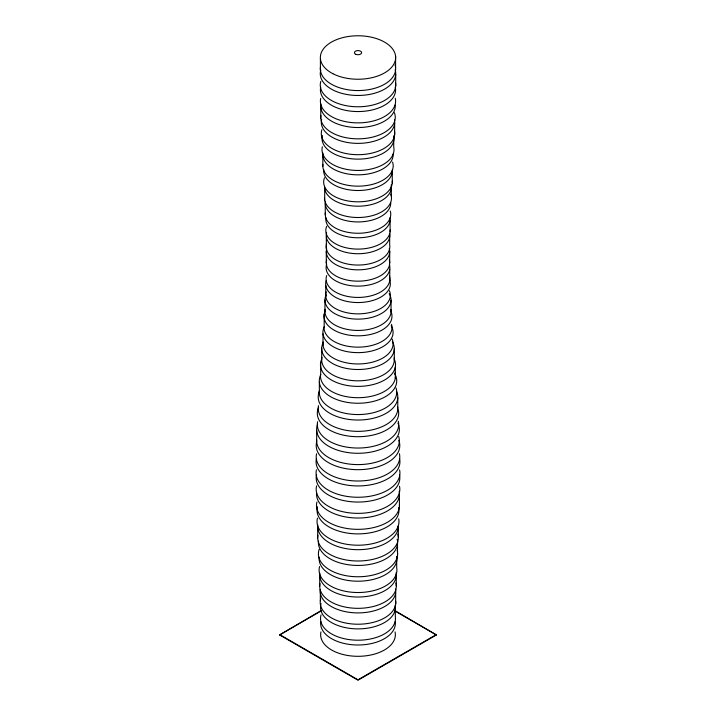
<?xml version="1.0" encoding="UTF-8"?>
<svg xmlns="http://www.w3.org/2000/svg" width="716" height="716" viewBox="0 0 716 716"><rect width="100%" height="100%" fill="white"/><g stroke="black" fill="none" stroke-linecap="round" stroke-linejoin="round"><path stroke-width="1.07" d="M394.776 610.515L436.402 634.94L358 680.2L279.598 634.94L321.224 610.515M279.598 634.94L321.224 610.909M279.598 634.546L358 679.806L436.402 634.546M394.776 610.909L436.402 634.94M399.421 495.382L399.421 506.704M398.302 537.161L398.302 525.848A40.32 23.279 0 0 1 357.221 549.682A40.32 23.279 0 0 1 317.761 524.944M397.783 397.765L397.783 409.078M397.514 544.106L397.514 555.428M396.279 574.644L396.279 585.965M395.706 74.482L395.706 85.804M395.599 56.331L395.599 67.653M395.671 592.812L395.671 604.125M395.304 367.093L395.304 378.415M394.659 123.224L394.659 134.545M394.292 348.943L394.292 360.255M392.261 171.903L392.261 183.224M391.294 184.755L391.294 196.077M391.052 300.165L391.052 311.487M390.095 220.564L390.095 231.877M389.772 269.279L389.772 280.6M389.719 251.432L389.719 262.754M326.326 237.139L326.326 248.461M326.281 251.638L326.281 262.96M325.771 285.451L325.771 296.773M325.252 203.362L325.252 214.684M324.948 299.915L324.948 311.236M324.706 188.961L324.706 200.283M324.178 314.297L324.178 325.61A33.983 19.618 0 0 0 359.128 347.144A33.983 19.618 0 0 0 391.536 324.321M323.005 333.853L323.005 345.166M322.835 155.13L322.835 166.443M321.708 348.155L321.708 359.477M320.777 106.917L320.777 118.23M320.696 362.341L320.696 373.663A37.536 21.668 0 0 0 358.788 397.702A37.536 21.668 0 0 0 395.098 372.759M320.401 58.685L320.401 69.998M320.329 600.679L320.329 589.357A37.787 21.82 0 0 0 358.313 612.905A37.787 21.82 0 0 0 395.617 589M319.721 575.181L319.721 586.502M319.345 382.237L319.345 393.558M317.698 526.976L317.698 538.289M316.678 430.549L316.678 441.87M395.008 64.825A37.653 21.74 0 0 1 360.032 90.529A37.653 21.74 0 0 1 320.464 67.152M395.572 82.958A37.733 21.784 0 0 1 356.595 106.765A37.733 21.784 0 0 1 320.795 81.347M395.116 69.747A37.733 21.784 0 0 1 358.251 95.461A37.733 21.784 0 0 1 320.795 70.034M395.268 98.28A37.608 21.713 0 0 1 358.09 122.875A37.608 21.713 0 0 1 320.705 98.378M395.268 86.958A37.608 21.713 0 0 1 358.09 111.553A37.608 21.713 0 0 1 320.705 87.066M394.382 112.707A37.25 21.507 0 0 1 360.381 138.797A37.25 21.507 0 0 1 320.893 115.419M395.223 105.109A37.25 21.507 0 0 1 357.123 127.52A37.25 21.507 0 0 1 320.893 104.106M394.489 131.216A36.704 21.194 0 0 1 356.675 154.683A36.704 21.194 0 0 1 321.887 129.703M394.489 119.903A36.704 21.194 0 0 1 357.481 143.37A36.704 21.194 0 0 1 321.636 119.304M322.352 146.753A35.997 20.782 0 0 0 357.651 170.453A35.997 20.782 0 0 0 393.737 147.156L393.737 135.843A35.997 20.782 0 0 1 357.651 159.131A35.997 20.782 0 0 1 322.352 135.44M392.574 162.058A35.182 20.317 0 0 1 359.978 186.124A35.182 20.317 0 0 1 322.916 164.322M393.165 153.913A35.182 20.317 0 0 1 357.212 174.829A35.182 20.317 0 0 1 322.916 153M392.296 181.157A34.323 19.815 0 0 1 354.993 201.751A34.323 19.815 0 0 1 324.491 177.711M392.296 169.835A34.323 19.815 0 0 1 357.687 190.51A34.323 19.815 0 0 1 323.739 169.468M390.73 194.081A33.491 19.341 0 0 1 361.643 217.395A33.491 19.341 0 0 1 324.509 198.26M391.437 185.757A33.491 19.341 0 0 1 359.029 206.19A33.491 19.341 0 0 1 324.509 186.948M390.256 211.05A32.757 18.911 0 0 1 359.441 233.237A32.757 18.911 0 0 1 325.368 212.706M390.748 202.691A32.757 18.911 0 0 1 356.872 221.924A32.757 18.911 0 0 1 325.368 201.384M390.166 229.934A32.184 18.58 0 0 1 354.787 249.007A32.184 18.58 0 0 1 326.675 226.265M390.068 217.646A32.184 18.58 0 0 1 358.161 237.775A32.184 18.58 0 0 1 325.905 217.834M326.612 243.673A31.826 18.374 0 0 0 356.917 265.045A31.826 18.374 0 0 0 389.674 244.908L389.674 233.586A31.826 18.374 0 0 1 356.917 253.724A31.826 18.374 0 0 1 326.612 232.351M389.298 259.881A31.719 18.312 0 0 1 358.179 281.164A31.719 18.312 0 0 1 326.648 260.087M389.298 248.568A31.719 18.312 0 0 1 358.179 269.843A31.719 18.312 0 0 1 326.648 248.765M389.397 275.794A31.889 18.41 0 0 1 357.776 297.435A31.889 18.41 0 0 1 326.684 275.544M389.397 264.481A31.889 18.41 0 0 1 357.776 286.114A31.889 18.41 0 0 1 326.684 264.222M389.397 290.714A32.345 18.67 0 0 1 359.056 313.85A32.345 18.67 0 0 1 326.165 291.904M389.397 279.401A32.345 18.67 0 0 1 359.056 302.537A32.345 18.67 0 0 1 326.165 280.582M390.891 309.491A33.052 19.081 0 0 1 357.785 330.443A33.052 19.081 0 0 1 325.154 309.24M389.137 293.632A33.052 19.081 0 0 1 359.226 319.112A33.052 19.081 0 0 1 326.129 294.983M390.766 311.004A33.983 19.618 0 0 1 358.233 335.831A33.983 19.618 0 0 1 325.109 311.263M392.171 339.08A35.093 20.263 0 0 1 360.551 363.907A35.093 20.263 0 0 1 323.032 341.988M391.142 325.726A35.093 20.263 0 0 1 359.02 352.63A35.093 20.263 0 0 1 324.241 326.854M394.158 358.072A36.292 20.952 0 0 1 357.329 380.822A36.292 20.952 0 0 1 321.976 357.293M392.332 341.756A36.292 20.952 0 0 1 358.904 369.501A36.292 20.952 0 0 1 323.122 342.749M394.462 359.593A37.536 21.668 0 0 1 357.964 386.389A37.536 21.668 0 0 1 321.547 359.548M396.02 387.947A38.727 22.357 0 0 1 360.345 414.519A38.727 22.357 0 0 1 319.372 390.632M394.731 373.806A38.727 22.357 0 0 1 358.662 403.242A38.727 22.357 0 0 1 320.875 374.531M397.738 407.082A39.801 22.975 0 0 1 356.774 431.345A39.801 22.975 0 0 1 318.477 405.677M396.745 391.795A39.801 22.975 0 0 1 357.642 420.032A39.801 22.975 0 0 1 319.434 391.392M398.302 421.268A40.696 23.494 0 0 1 358.358 448.037A40.696 23.494 0 0 1 317.609 421.679M398.302 409.955A40.696 23.494 0 0 1 355.7 436.679A40.696 23.494 0 0 1 318.602 407.341M398.705 436.456A41.367 23.888 0 0 1 360.909 464.541A41.367 23.888 0 0 1 316.66 439.794M397.899 423.093A41.367 23.888 0 0 1 359.11 453.273A41.367 23.888 0 0 1 317.573 424.337M399.421 453.711A41.788 24.12 0 0 1 358.045 481.009A41.788 24.12 0 0 1 316.57 453.756M398.785 440.322A41.788 24.12 0 0 1 359.862 469.66A41.788 24.12 0 0 1 316.57 442.434M399.591 469.965A41.931 24.21 0 0 1 357.866 497.262A41.931 24.21 0 0 1 316.445 469.812M399.591 458.652A41.931 24.21 0 0 1 357.866 485.94A41.931 24.21 0 0 1 316.445 458.491M399.51 486.245A41.823 24.147 0 0 1 357.687 513.363A41.823 24.147 0 0 1 316.579 485.887M399.51 474.932A41.823 24.147 0 0 1 357.687 502.05A41.823 24.147 0 0 1 316.579 474.574M399.465 504.619A41.483 23.95 0 0 1 355.718 529.303A41.483 23.95 0 0 1 316.928 501.997M399.188 491.212A41.483 23.95 0 0 1 359.343 518.008A41.483 23.95 0 0 1 316.579 492.751M398.696 518.832A40.964 23.655 0 0 1 357.374 545.207A40.964 23.655 0 0 1 317.474 518.107M398.696 507.51A40.964 23.655 0 0 1 357.374 533.885A40.964 23.655 0 0 1 317.474 506.794M397.836 534.127A40.32 23.279 0 0 1 358.976 560.995A40.32 23.279 0 0 1 317.913 535.246M397.156 550.443A39.604 22.867 0 0 1 357.078 576.756A39.604 22.867 0 0 1 319.166 549.396M397.156 539.13A39.604 22.867 0 0 1 359.665 565.425A39.604 22.867 0 0 1 318.486 541.045M319.578 566.526A38.906 22.465 0 0 0 356.935 592.517A38.906 22.465 0 0 0 396.7 567.743L396.7 556.43A38.906 22.465 0 0 1 358.627 581.204A38.906 22.465 0 0 1 319.193 557.146M395.894 583.084A38.279 22.107 0 0 1 358.465 608.332A38.279 22.107 0 0 1 319.989 583.612M396.091 572.728A38.279 22.107 0 0 1 358.465 597.019A38.279 22.107 0 0 1 319.828 573.256M395.742 601.279A37.787 21.82 0 0 1 355.834 624.182A37.787 21.82 0 0 1 320.732 598.791M321.063 614.901A37.474 21.641 0 0 0 356.514 640.193A37.474 21.641 0 0 0 395.322 616.601L395.322 605.28A37.474 21.641 0 0 1 356.514 628.872A37.474 21.641 0 0 1 321.063 603.579M395.044 631.924A37.366 21.578 0 0 1 358 656.312A37.366 21.578 0 0 1 320.956 631.924M395.223 621.551A37.366 21.578 0 0 1 358 645A37.366 21.578 0 0 1 320.777 621.551M355.977 54.38A3.616 2.085 0 0 0 361.607 52.805A3.616 2.085 0 0 0 356.425 50.782A3.616 2.085 0 0 0 355.977 54.38M332.851 73.685A37.653 21.74 0 0 0 394.838 61.988A37.653 21.74 0 0 0 346.302 36.847A37.653 21.74 0 0 0 332.851 73.685"/></g></svg>
